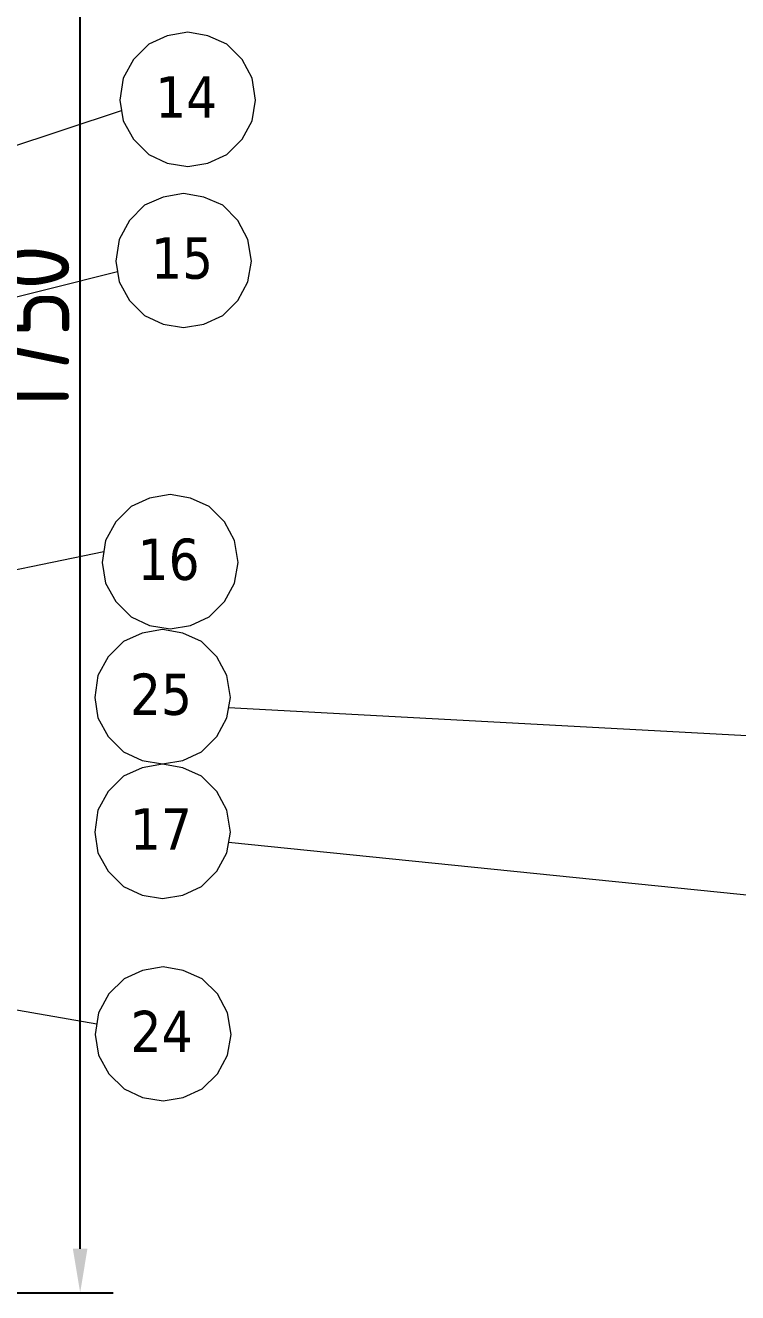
# Model space of a CAD drawing. Header units: millimetres. Extents: x 124493 to 133608, y -169944 to -164394.
# Drawn here: x 127698 to 128346, y -167090 to -165937 of the extents above; entities that cross this region are included whole.
import ezdxf

# ---------------------------------------------------------------- set-up
doc = ezdxf.new("R2010")
doc.units = ezdxf.units.MM
doc.header["$LTSCALE"] = 13
doc.layers.add('标注、文本', color=3, linetype='Continuous', lineweight=25)
doc.layers.add('铁心', color=3, linetype='Continuous', lineweight=0)
doc.styles.get("Standard").update_dxf_attribs({"font": 'gbenor.shx', "bigfont": 'gbcbig.shx'})
doc.styles.add('Tahoma$001', font='tahoma.ttf', dxfattribs={"height": 2.159784})
doc.dimstyles.new('1-15', dxfattribs={"dimscale": 20, "dimtxt": 3.5, "dimasz": 2, "dimexe": 1.5, "dimexo": 0.5, "dimgap": 0.5, "dimtad": 1, "dimtoh": 1, "dimdec": 1, "dimdsep": 46, "dimtxsty": 'Standard', "dimcen": 2.5, "dimclrd": 3, "dimclre": 3, "dimclrt": 3, "dimadec": 0, "dimazin": 2, "dimtfac": 1, "dimtdec": 1, "dimtmove": 0, "dimatfit": 2, "dimfxl": 1, "dimarcsym": 0})

# ---------------------------------------------------------------- blocks, each defined once
blk = doc.blocks.new('*D492')
at = {"layer": 'Defpoints', "color": 0, "transparency": 16777216}
for p in [(127511.6, -165339.8), (127748.1, -165339.8), (127511.6, -167089.8)]:
    blk.add_point(p, dxfattribs=at)
at = {"layer": '标注、文本', "color": 3, "lineweight": -2, "transparency": 16777216}
for p, q in [((127521.6, -165339.8), (127778.1, -165339.8)), ((127748.1, -167049.8), (127748.1, -165379.8)), ((127521.6, -167089.8), (127778.1, -167089.8))]:
    blk.add_line(p, q, dxfattribs=at)
at = {"layer": '标注、文本', "color": 3, "transparency": 16777216}
for points in [[(127741.4, -165379.8), (127754.7, -165379.8), (127748.1, -165339.8)], [(127741.4, -167049.8), (127754.7, -167049.8), (127748.1, -167089.8)]]:
    blk.add_solid(points, dxfattribs=at)
at = {"layer": '标注、文本', "color": 3, "transparency": 16777216, "insert": (127703.1, -166214.8), "char_height": 70, "attachment_point": 5, "rotation": 90}
blk.add_mtext('1750', dxfattribs=at)

msp = doc.modelspace()

# ---------------------------------------------------------------- linework, layer by layer
at = {"layer": '铁心'}
for points in [[(127907.74, -166005.28), (127904.43, -165985.4), (127895.39, -165968.24), (127881.54, -165954.38), (127864.37, -165946.85), (127845.99, -165943.54), (127827.32, -165946.85), (127810.45, -165954.38), (127796.6, -165968.24), (127787.26, -165985.4), (127784.25, -166005.28), (127787.26, -166023.96), (127796.6, -166040.82), (127810.45, -166054.68), (127827.32, -166062.51), (127845.99, -166065.52), (127864.37, -166062.51), (127881.54, -166054.68), (127895.39, -166040.82), (127904.43, -166023.96)], [(127903.98, -166151.78), (127900.67, -166131.9), (127891.64, -166114.73), (127877.78, -166100.88), (127860.61, -166093.35), (127842.24, -166090.04), (127823.57, -166093.35), (127806.7, -166100.88), (127792.85, -166114.73), (127783.51, -166131.9), (127780.5, -166151.78), (127783.51, -166170.45), (127792.85, -166187.32), (127806.7, -166201.18), (127823.57, -166209.01), (127842.24, -166212.02), (127860.61, -166209.01), (127877.78, -166201.18), (127891.64, -166187.32), (127900.67, -166170.45)], [(127891.72, -166425.72), (127888.41, -166405.84), (127879.38, -166388.67), (127865.52, -166374.82), (127848.35, -166367.29), (127829.98, -166363.98), (127811.31, -166367.29), (127794.44, -166374.82), (127780.59, -166388.67), (127771.25, -166405.84), (127768.24, -166425.72), (127771.25, -166444.39), (127780.59, -166461.26), (127794.44, -166475.11), (127811.31, -166482.95), (127829.98, -166485.96), (127848.35, -166482.95), (127865.52, -166475.11), (127879.38, -166461.26), (127888.41, -166444.39)], [(127884.79, -166548.46), (127881.47, -166528.58), (127872.44, -166511.41), (127858.58, -166497.56), (127841.42, -166490.03), (127823.04, -166486.72), (127804.37, -166490.03), (127787.5, -166497.56), (127773.65, -166511.41), (127764.31, -166528.58), (127761.3, -166548.46), (127764.31, -166567.13), (127773.65, -166584), (127787.5, -166597.85), (127804.37, -166605.69), (127823.04, -166608.7), (127841.42, -166605.69), (127858.58, -166597.85), (127872.44, -166584), (127881.47, -166567.13)], [(127884.79, -166671), (127881.47, -166651.12), (127872.44, -166633.95), (127858.58, -166620.1), (127841.42, -166612.57), (127823.04, -166609.26), (127804.37, -166612.57), (127787.5, -166620.1), (127773.65, -166633.95), (127764.31, -166651.12), (127761.3, -166671), (127764.31, -166689.67), (127773.65, -166706.54), (127787.5, -166720.39), (127804.37, -166728.22), (127823.04, -166731.24), (127841.42, -166728.22), (127858.58, -166720.39), (127872.44, -166706.54), (127881.47, -166689.67)], [(127885.31, -166855.13), (127882, -166835.26), (127872.96, -166818.09), (127859.11, -166804.23), (127841.94, -166796.7), (127823.57, -166793.39), (127804.89, -166796.7), (127788.03, -166804.23), (127774.17, -166818.09), (127764.84, -166835.26), (127761.82, -166855.13), (127764.84, -166873.81), (127774.17, -166890.67), (127788.03, -166904.53), (127804.89, -166912.36), (127823.57, -166915.37), (127841.94, -166912.36), (127859.11, -166904.53), (127872.96, -166890.67), (127882, -166873.81)]]:
    msp.add_lwpolyline(points, close=True, dxfattribs=at)
for points in [[(127256.6, -166189.77), (127785.76, -166014.62), (127785.76, -166014.62)], [(127269.85, -166289.69), (127782, -166161.12), (127782, -166161.12)], [(126829.19, -166609.77), (127769.74, -166415.78), (127769.74, -166415.78)], [(129702.33, -166656.23), (127883.13, -166557.8), (127883.13, -166557.8)], [(126411.6, -166609.61), (127763.33, -166845.19), (127763.33, -166845.19)], [(129532.95, -166847.95), (127883.13, -166680.34), (127883.13, -166680.34)]]:
    msp.add_lwpolyline(points, dxfattribs=at)

# ---------------------------------------------------------------- texts
at = {"layer": '铁心', "style": 'Tahoma$001'}
for s, p in [('14', (127816.36, -166021.13)), ('15', (127812.6, -166167.63)), ('16', (127800.34, -166441.57)), ('25', (127793.4, -166564.31)), ('17', (127793.4, -166686.85)), ('24', (127793.93, -166870.99))]:
    msp.add_text(s, height=37.589, dxfattribs=at).set_placement(p)

# ---------------------------------------------------------------- dimensions: what is measured, and where the dimension line sits
at = {"layer": '标注、文本'}
dim = msp.add_linear_dim(base=(127748.07, -165339.76), p1=(127511.6, -167089.77), p2=(127511.6, -165339.76), angle=90, dimstyle='1-15', dxfattribs=at)
dim.commit()
dim.dimension.update_dxf_attribs({"geometry": '*D492', "text_midpoint": (127703.07, -166214.76)})

doc.saveas('drawing.dxf')
